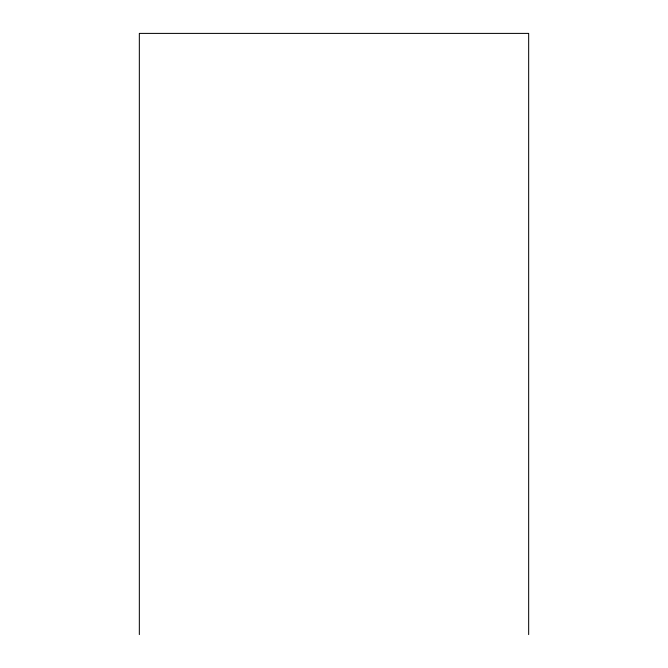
<?xml version="1.0" encoding="UTF-8"?>
<svg xmlns="http://www.w3.org/2000/svg" width="668" height="668" viewBox="0 0 668 668"><rect width="100%" height="100%" fill="white"/><g stroke="black" fill="none" stroke-linecap="round" stroke-linejoin="round"><path stroke-width="1" d="M528.664 634.6L528.664 33.4L139.336 33.4L139.336 634.6"/></g></svg>
